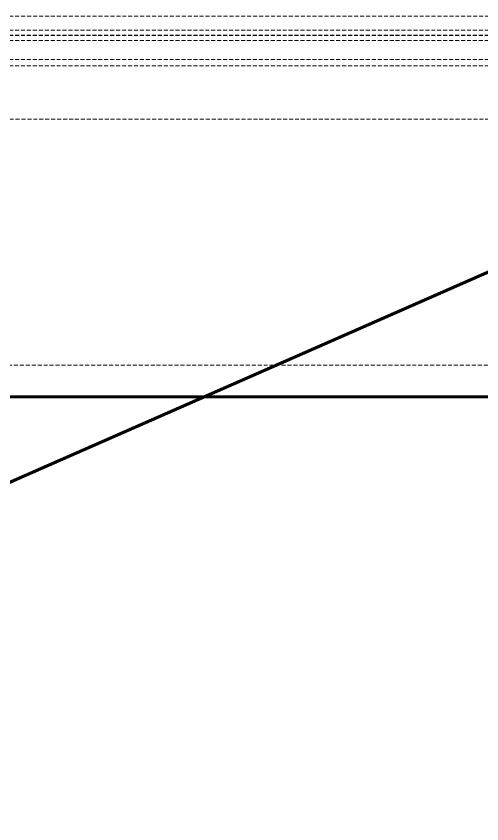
# Model space of a CAD drawing. Extents: x -1457 to 23780, y -2071 to 4205.
# Drawn here: x 9420.6 to 9450, y 2774.1 to 2825 of the extents above; entities that cross this region are included whole.
import ezdxf

# ---------------------------------------------------------------- set-up
doc = ezdxf.new("R2010")
doc.units = 0
doc.header["$MEASUREMENT"] = 0
doc.linetypes.add('HIDDEN', pattern=[0.375, 0.25, -0.125])
doc.layers.add('M-TEFRIS2-015', color=129, linetype='Continuous', lineweight=9)

msp = doc.modelspace()

# ---------------------------------------------------------------- linework, layer by layer
at = {"layer": 'M-TEFRIS2-015', "linetype": 'HIDDEN', "lineweight": 0}
for p, q in [((9467.337, 2824.99), (9370.095, 2824.99)), ((9368.447, 2824.1), (9465.537, 2824.1)), ((9368.447, 2823.8), (9465.537, 2823.8)), ((9368.447, 2823.762), (9465.537, 2823.762)), ((9368.447, 2823.462), (9465.537, 2823.462)), ((9368.447, 2822.262), (9466.227, 2822.262)), ((9368.447, 2821.862), (9466.227, 2821.862)), ((9467.35, 2818.5), (9367.468, 2818.5)), ((9925.5, 2803), (9309.5, 2803))]:
    msp.add_line(p, q, dxfattribs=at)
at = {"layer": 'M-TEFRIS2-015', "linetype": 'HIDDEN', "lineweight": 0, "const_width": 0.2}
for points in [[(9472.895, 2818.74), (9371.456, 2774.193)], [(9357, 2803), (9357, 2801), (9478, 2801), (9478, 2803)]]:
    msp.add_lwpolyline(points, dxfattribs=at)

doc.saveas('drawing.dxf')
